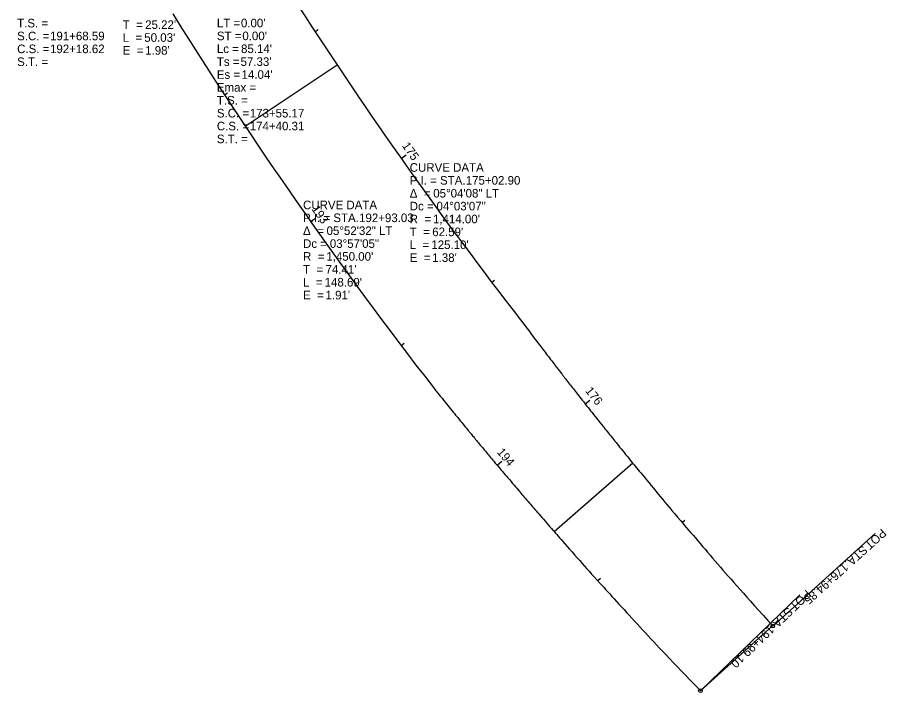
# Model space of a CAD drawing. Extents: x 141257 to 141711, y 335242 to 335864.
# Drawn here: x 141427.5 to 141710.8, y 335242.1 to 335462.3 of the extents above; entities that cross this region are included whole.
import ezdxf

# ---------------------------------------------------------------- set-up
doc = ezdxf.new("R2010")
doc.units = 0
for name, color, linetype in [('CM_Corridor_Conceptual', 7, 'Continuous'), ('Default', 7, 'Continuous'), ('MD_P_ACB_B', 7, 'Continuous'), ('MD_P_ACIC_B', 7, 'Continuous'), ('MD_P_ACSC_B', 7, 'Continuous'), ('MD_P_ACSC_T', 7, 'Continuous')]:
    doc.layers.add(name, color=color, linetype=linetype)

msp = doc.modelspace()

# ---------------------------------------------------------------- linework, layer by layer
at = {"layer": 'CM_Corridor_Conceptual'}
for radius, start, end in [(1414, 212.73901, 217.80792), (1450, 211.93559, 217.81114), (1450, 211.93559, 217.81114)]:
    msp.add_arc((142708.64, 336230.54), radius, start, end, dxfattribs=at)
for points in [[(141591.48, 335363.74), (141593.73, 335360.75), (141595.98, 335357.77), (141599.35, 335353.33), (141600.48, 335351.86), (141602.17, 335349.65), (141602.73, 335348.92), (141603.86, 335347.45), (141604.43, 335346.72), (141607.26, 335343.05), (141609.54, 335340.13), (141612.99, 335335.76), (141614.14, 335334.3), (141616.45, 335331.39), (141617.6, 335329.94), (141621.08, 335325.59), (141623.41, 335322.7), (141628.09, 335316.94), (141630.44, 335314.07), (141637.53, 335305.48), (141642.3, 335299.8), (141655.84, 335283.92), (141664.71, 335273.82), (141673.71, 335263.84)], [(141563.09, 335341.61), (141565.45, 335338.68), (141567.82, 335335.75), (141571.4, 335331.35), (141572.6, 335329.88), (141574.41, 335327.68), (141575.01, 335326.95), (141576.22, 335325.48), (141576.82, 335324.75), (141579.85, 335321.1), (141582.28, 335318.19), (141585.94, 335313.84), (141587.17, 335312.4), (141589.62, 335309.51), (141590.85, 335308.07), (141594.54, 335303.75), (141597.02, 335300.88), (141601.99, 335295.16), (141604.49, 335292.31), (141612.01, 335283.78), (141617.07, 335278.14), (141631.36, 335262.47), (141640.68, 335252.53), (141650.14, 335242.73)], [(141563.09, 335341.61), (141565.45, 335338.68), (141567.82, 335335.75), (141571.4, 335331.35), (141572.6, 335329.88), (141574.41, 335327.68), (141575.01, 335326.95), (141576.22, 335325.48), (141576.82, 335324.75), (141579.85, 335321.1), (141582.28, 335318.19), (141585.94, 335313.84), (141587.17, 335312.4), (141589.62, 335309.51), (141590.85, 335308.07), (141594.54, 335303.75), (141597.02, 335300.88), (141601.99, 335295.16), (141604.49, 335292.31), (141612.01, 335283.78), (141617.07, 335278.14), (141631.36, 335262.47), (141640.68, 335252.53), (141650.14, 335242.73)]]:
    msp.add_open_spline(points, degree=3, dxfattribs=at)
at = {"layer": 'Default'}
for points in [[(141591.48, 335363.74), (141593.73, 335360.75), (141595.98, 335357.77), (141599.35, 335353.33), (141600.48, 335351.86), (141602.17, 335349.65), (141602.73, 335348.92), (141603.86, 335347.45), (141604.43, 335346.72), (141607.26, 335343.05), (141609.54, 335340.13), (141612.99, 335335.76), (141614.14, 335334.3), (141616.45, 335331.39), (141617.6, 335329.94), (141621.08, 335325.59), (141623.41, 335322.7), (141628.09, 335316.94), (141630.44, 335314.07), (141637.53, 335305.48), (141642.3, 335299.8), (141655.84, 335283.92), (141664.71, 335273.82), (141673.71, 335263.84)], [(141563.09, 335341.61), (141565.45, 335338.68), (141567.82, 335335.75), (141571.4, 335331.35), (141572.6, 335329.88), (141574.41, 335327.68), (141575.01, 335326.95), (141576.22, 335325.48), (141576.82, 335324.75), (141579.85, 335321.1), (141582.28, 335318.19), (141585.94, 335313.84), (141587.17, 335312.4), (141589.62, 335309.51), (141590.85, 335308.07), (141594.54, 335303.75), (141597.02, 335300.88), (141601.99, 335295.16), (141604.49, 335292.31), (141612.01, 335283.78), (141617.07, 335278.14), (141631.36, 335262.47), (141640.68, 335252.53), (141650.14, 335242.73)]]:
    msp.add_open_spline(points, degree=3, dxfattribs=at)
at = {"layer": 'MD_P_ACB_B'}
for p, q in [((141524.53, 335457.7), (141525.53, 335458.36)), ((141494.99, 335437.1), (141495.99, 335437.75)), ((141552.59, 335416.32), (141554.22, 335417.48)), ((141523.06, 335395.73), (141524.7, 335396.88)), ((141582.1, 335375.96), (141583.05, 335376.69)), ((141552.55, 335355.35), (141553.51, 335356.07)), ((141612.55, 335336.31), (141614.12, 335337.55)), ((141583.83, 335316.35), (141585.36, 335317.64)), ((141644.19, 335297.6), (141645.11, 335298.37)), ((141616.66, 335278.64), (141617.55, 335279.44))]:
    msp.add_line(p, q, dxfattribs=at)
at = {"layer": 'MD_P_ACIC_B'}
for p, q in [((141673.71, 335263.84), (141707.11, 335294)), ((141650.14, 335242.73), (141682.52, 335273.97))]:
    msp.add_line(p, q, dxfattribs=at)
for centre in [(141673.71, 335263.84), (141650.14, 335242.73)]:
    msp.add_circle(centre, 0.6, dxfattribs=at)
at = {"layer": 'MD_P_ACSC_T'}
for p, q in [((141501.73, 335426.87), (141531.7, 335446.82)), ((141628.09, 335316.94), (141602.51, 335294.56)), ((141650.14, 335242.73), (141673.63, 335263.94))]:
    msp.add_line(p, q, dxfattribs=at)

# ---------------------------------------------------------------- texts
at = {"layer": 'MD_P_ACB_B'}
for s, rotation, p in [('175', 305.1575, (141552.73, 335420.47)), ('193', 305.1512, (141523.22, 335399.84)), ('176', 308.2596, (141612.44, 335340.5)), ('194', 310.0662, (141583.64, 335320.46))]:
    msp.add_text(s, height=2.8, rotation=rotation, dxfattribs=at).set_placement(p)
at = {"layer": 'MD_P_ACIC_B'}
for s, rotation, p in [('POT', 222.0826, (141709.19, 335295.82)), (' STA. ', 222.0826, (141703.84, 335290.99)), ('176+94.85', 222.0826, (141696.83, 335284.66)), ('POT', 223.9662, (141684.57, 335275.88)), (' STA. ', 223.9662, (141679.39, 335270.88)), ('194+99.10', 223.9662, (141672.58, 335264.32))]:
    msp.add_text(s, height=2.8, rotation=rotation, dxfattribs=at).set_placement(p)
at = {"layer": 'MD_P_ACSC_B'}
for s, p in [('T.S. = ', (141427.39, 335459.07)), ('T  = ', (141461.79, 335458.57)), ("25.22'", (141469.13, 335458.57)), ('LT = ', (141492.5, 335459.1)), ("0.00'", (141500.35, 335459.1)), ('S.C. = ', (141427.39, 335454.87)), ('191+68.59', (141438.11, 335454.87)), ('L  = ', (141461.79, 335454.37)), ("50.03'", (141468.84, 335454.37)), ('ST = ', (141492.5, 335454.9)), ("0.00'", (141500.81, 335454.9)), ('C.S. = ', (141427.39, 335450.67)), ('192+18.62', (141438.11, 335450.67)), ('E  = ', (141461.79, 335450.17)), ("1.98'", (141469.13, 335450.17)), ('Lc = ', (141492.5, 335450.7)), ("85.14'", (141500.38, 335450.7)), ('S.T. = ', (141427.39, 335446.47)), ('Ts = ', (141492.5, 335446.5)), ("57.33'", (141500.23, 335446.5)), ('Es = ', (141492.5, 335442.3)), ("14.04'", (141500.56, 335442.3)), ('Emax = ', (141492.5, 335438.1)), ('T.S. = ', (141492.5, 335433.9)), ('S.C. = ', (141492.5, 335429.7)), ('173+55.17', (141503.22, 335429.7)), ('C.S. = ', (141492.5, 335425.5)), ('174+40.31', (141503.22, 335425.5)), ('S.T. = ', (141492.5, 335421.3)), ('CURVE DATA', (141555.37, 335411.99)), ('P.I. = STA. ', (141555.37, 335407.79)), ('175+02.90', (141573.64, 335407.79)), ('Δ  = ', (141555.37, 335403.59)), ('05°04\'08" LT', (141563.05, 335403.59)), ('CURVE DATA', (141520.59, 335399.77)), ('Dc = ', (141555.37, 335399.39)), ('04°03\'07"', (141564.11, 335399.39)), ('P.I. = STA. ', (141520.59, 335395.57)), ('192+93.03', (141538.86, 335395.57)), ('R  = ', (141555.37, 335395.19)), ("1,414.00'", (141562.95, 335395.19)), ('Δ  = ', (141520.59, 335391.37)), ('05°52\'32" LT', (141528.27, 335391.37)), ('T  = ', (141555.37, 335390.99)), ("62.59'", (141562.71, 335390.99)), ('Dc = ', (141520.59, 335387.17)), ('03°57\'05"', (141529.33, 335387.17)), ('L  = ', (141555.37, 335386.79)), ("125.10'", (141562.41, 335386.79)), ('R  = ', (141520.59, 335382.97)), ("1,450.00'", (141528.18, 335382.97)), ('E  = ', (141555.37, 335382.59)), ("1.38'", (141562.71, 335382.59)), ('T  = ', (141520.59, 335378.77)), ("74.41'", (141527.93, 335378.77)), ('L  = ', (141520.59, 335374.57)), ("148.69'", (141527.63, 335374.57)), ('E  = ', (141520.59, 335370.37)), ("1.91'", (141527.93, 335370.37))]:
    msp.add_text(s, height=2.8, dxfattribs=at).set_placement(p)

doc.saveas('drawing.dxf')
